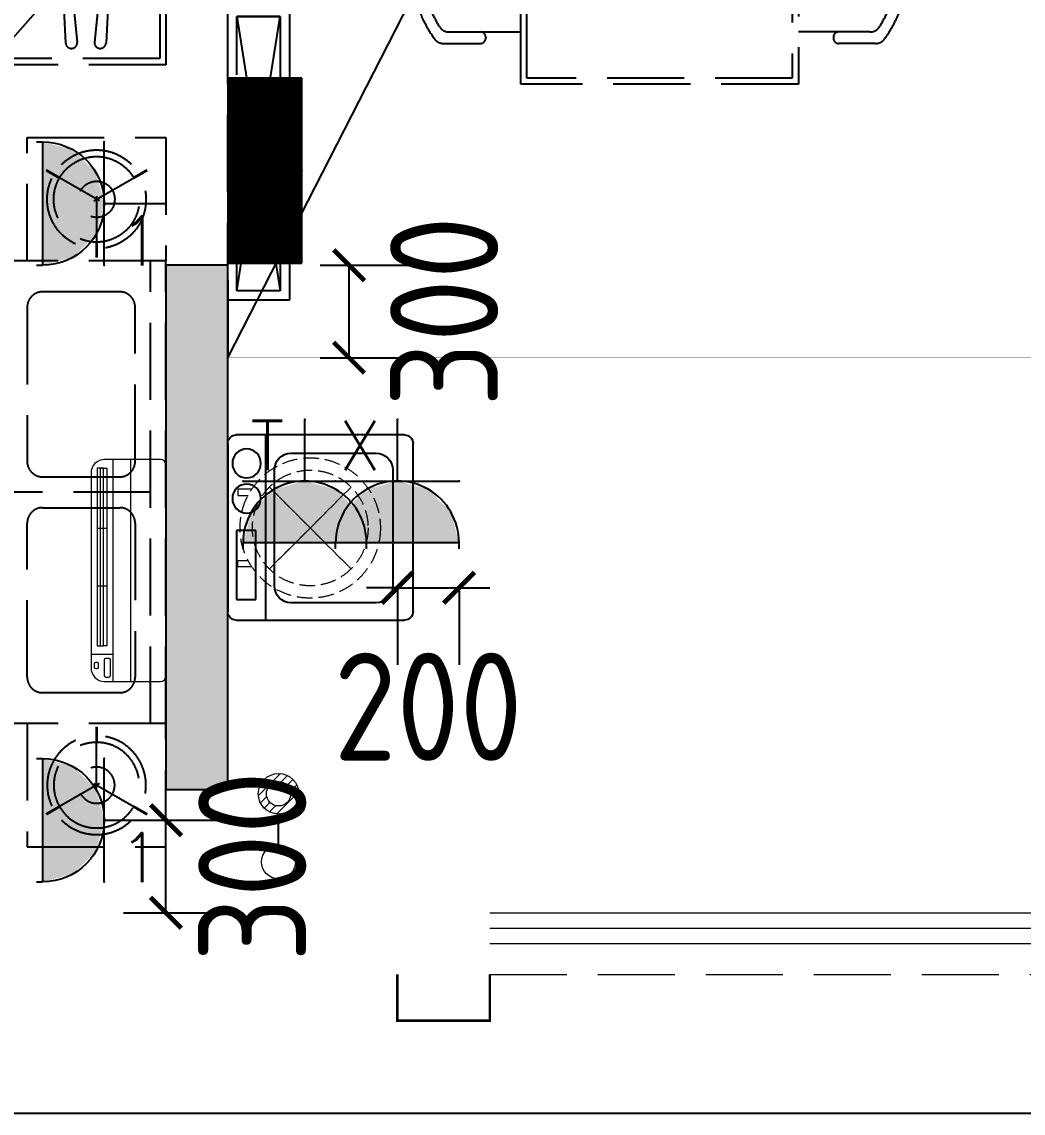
# Model space of a CAD drawing. Extents: x 2803505 to 5851001, y -1372902 to 24339.
# Drawn here: x 3439795 to 3443041, y -770086 to -766547 of the extents above; entities that cross this region are included whole.
import ezdxf
from ezdxf.enums import TextEntityAlignment as Align

# ---------------------------------------------------------------- set-up
doc = ezdxf.new("R2010")
doc.units = 0
doc.header["$LTSCALE"] = 1000
doc.header["$MEASUREMENT"] = 0
for name, pattern in [('$1$DASH', [0.35, 0.25, -0.1]), ('A户型$0$DASH', [0.35, 0.25, -0.1]), ('DASH', [0.35, 0.25, -0.1])]:
    doc.linetypes.add(name, pattern=pattern)
doc.layers.get('0').update_dxf_attribs({"linetype": 'CONTINUOUS'})
doc.layers.get('Defpoints').update_dxf_attribs({"linetype": 'CONTINUOUS'})
for name, color, linetype in [('!!电气', 1, 'CONTINUOUS'), ('5fur', 175, 'CONTINUOUS'), ('COLU', 7, 'CONTINUOUS'), ('EQUIP-插座', 3, 'CONTINUOUS'), ('EQUIP-箱柜', 3, 'CONTINUOUS'), ('LVTRY', 252, 'CONTINUOUS'), ('S-砼墙填充', 251, 'CONTINUOUS'), ('VPIPE-凝结', 150, 'CONTINUOUS'), ('看线', 185, 'CONTINUOUS')]:
    doc.layers.add(name, color=color, linetype=linetype)
for name, color, linetype, lineweight in [('EQUIP_地漏', 7, 'CONTINUOUS', 18), ('VPIPE-废水', 31, 'TG_F', 18), ('WINDOW', 146, 'CONTINUOUS', 20), ('平面-栏杆', 56, 'CONTINUOUS', 15), ('平面-看线', 252, 'CONTINUOUS', 15), ('平面-空调预留孔', 252, 'CONTINUOUS', 15), ('粉刷', 251, 'CONTINUOUS', 9)]:
    doc.layers.add(name, color=color, linetype=linetype, lineweight=lineweight)
doc.styles.add('_TCH_LABEL', font='COMPLEX', dxfattribs={"bigfont": 'GBCBIG'})
doc.styles.add('_TEL_DIM', font='SIMPLEX', dxfattribs={"width": 0.8, "height": 3.5, "bigfont": 'HZTXT'})
doc.styles.get("Standard").update_dxf_attribs({"font": 'gbenor.shx', "bigfont": 'gbcbig.shx'})
doc.styles.add('TG_LINETYPE', font='SIMPLEX', dxfattribs={"width": 0.8, "height": 3, "bigfont": 'HZTXT'})
doc.linetypes.add('TG_F', pattern='A,2,-0.3,["F",TG_LINETYPE,S=0.1,R=0,X=-0.23,Y=-0.15],0', length=2.3)
doc.dimstyles.get("Standard").update_dxf_attribs({"dimscale": 100, "dimtxt": 3.5, "dimasz": 1, "dimexe": 2.5, "dimexo": 3, "dimgap": 1.5, "dimtad": 1, "dimdec": 0, "dimzin": 0, "dimdsep": 46, "dimtxsty": 'Standard', "dimblk": 'ARCHTICK', "dimcen": 0.09, "dimadec": 0, "dimazin": 0, "dimtfac": 1, "dimtdec": 0, "dimtix": 1, "dimtmove": 2, "dimatfit": 3, "dimfxl": 1, "dimtolj": 1, "dimtzin": 0, "dimarcsym": 0})

# ---------------------------------------------------------------- blocks, each defined once
blk = doc.blocks.new('A$C001338C2')
at = {"color": 8}
for p, q in [((844.9999883423079, 303.6000072514144), (54.99998834231155, 303.6000543390692)), ((109.0525457565491, 214.7673082745569), (109.0525510513944, 303.6000511174025)), ((-1.49359439092e-05, 248.6000576173246), (-2.84423585981e-05, 22.0000576172315)), ((899.9999715576414, 22.00000397306576), (899.9999850640525, 248.6000039731589)), ((21.99997024633922, 5.63059293199e-05), (877.9999702463392, 5.2843679441e-06))]:
    blk.add_line(p, q, dxfattribs=at)
at = {"color": 8, "lineweight": 5}
for p, q in [((864.5756734352908, 278.6904651548975), (144.4768629888749, 278.6905080761171)), ((144.4768629888749, 278.6905080761171), (144.4768622188567, 265.7722729386405)), ((387.0097734353949, 278.6904936200444), (144.4768629888749, 278.6905080761171)), ((144.4768629888749, 278.6905080761171), (144.4768614488676, 252.8539829386973)), ((144.4768622188567, 265.7722729386405), (864.5756726653053, 265.772230017421)), ((387.0097711254275, 239.935678482565), (387.0097734353949, 278.6904936200444)), ((864.5756734352908, 278.6904651548975), (622.0427234354138, 278.6904796109884)), ((622.0427234354138, 278.6904796109884), (622.04272112545, 239.935664473509)), ((864.5756718953162, 252.8539400174777), (864.5756734352908, 278.6904651548975)), ((864.5756726653053, 265.772230017421), (864.5756711253525, 239.9356500174181)), ((144.4768606789075, 239.9356929386377), (144.4768614488676, 252.8539829386973)), ((144.4768614488676, 252.8539829386973), (864.5756718953162, 252.8539400174777)), ((864.5756711253525, 239.9356500174181), (144.4768606789075, 239.9356929386377)), ((622.04272112545, 239.935664473509), (387.0097711254275, 239.935678482565)), ((899.9999830474662, 214.7672611304297), (-1.69525337697e-05, 214.7673147745954)), ((899.9999787804518, 143.1781611304468), (-2.12195482163e-05, 143.1782147746126))]:
    blk.add_line(p, q, dxfattribs=at)
at = {"color": 8}
for points in [[(73.08482630450817, 275.0144977724194), (56.77886350143308, 275.0144987443309, -0.414213562373095), (51.27886382925863, 280.5144990721565), (51.27886400034913, 283.3844664433818, -0.414213562373095), (56.77886432817468, 288.8844661155563), (73.08482713124977, 288.8844651436448, -0.4142135623732024), (78.58482680342422, 283.3844648158192), (78.58482663233372, 280.5144974445939, -0.414213562373095)], [(89.24090579471158, 226.3562818807586), (22.19125331861505, 226.3562858772129, -0.414213562372504), (16.6912536464406, 231.8562862050385), (16.69125431894281, 243.1390318179401, -0.414213562373095), (22.19125464676836, 248.6390314901146), (89.24090712286488, 248.6390274936603, -0.414213562373095), (94.74090679503934, 243.1390271658347), (94.74090612253713, 231.8562815529331, -0.414213562373095)]]:
    blk.add_lwpolyline(points, format="xyb", close=True, dxfattribs=at)
for centre, radius, start, end in [((54.99998506405609, 248.6000543390692), 55.0000000000001, 89.99999658490542, 179.9999965849054), ((844.9999850640525, 248.6000072514144), 55.0000000000001, 359.9999965849054, 89.99999658490542), ((21.9999715576414, 22.00005630592932), 22.00000000000004, 179.9999965849054, 269.9999965849054), ((877.9999715576414, 22.00000528436794), 22.00000000000004, 269.9999965849054, 359.9999965849054)]:
    blk.add_arc(centre, radius, start, end, dxfattribs=at)
blk = doc.blocks.new('RECTANG')
for p, q in [((1.00000000000004, 1.00000000000004), (0, 1.00000000000004)), ((0, 1.00000000000004), (0, 0)), ((1.00000000000004, 0), (1.00000000000004, 1.00000000000004)), ((0, 0), (1.00000000000004, 0))]:
    blk.add_line(p, q)
blk = doc.blocks.new('洗衣机')
at = {"layer": 'LVTRY'}
for p, q in [((3790993.746954995, 243444.5237557961), (3790993.746954995, 242899.1124234381)), ((3791567.361739737, 243472.1311109139), (3791020.978428917, 243472.1311109139)), ((3791116.547650196, 243472.1311109139), (3791116.547650196, 242871.5050683203)), ((3791594.59321366, 242899.1124234381), (3791594.59321366, 243444.5237557961)), ((3791198.977629842, 243412.6941587822), (3791474.884451542, 243412.6941587822)), ((3791145.054954439, 242982.4807401235), (3791145.054954439, 243358.0271784722)), ((3791528.807126945, 243358.0271784722), (3791528.807126945, 242982.4807401235)), ((3791474.884451542, 242927.8137598135), (3791198.977629842, 242927.8137598135)), ((3791020.978428917, 242871.5050683203), (3791567.361739737, 242871.5050683203))]:
    blk.add_line(p, q, dxfattribs=at)
at = {"layer": 'LVTRY', "extrusion": (0, 0, -1)}
for centre, major_axis, ratio, start_param, end_param in [((3791020.978428917, 243444.5237557961), (-1.908531711022078e-08, 27.60735511779785), 0.9863847444471043, -1.570796326112996, 7.008549296472211e-10), ((3791567.361739737, 243444.5237557961), (-5.264563262736361e-09, 27.60735511779785), 0.9863847444471043, 1.933262439024475e-10, 1.570796326982994), ((3791055.147302595, 243379.8474220779), (-1.532403957494624e-08, 46.92390957762836), 0.9863847444493448, 3.141592653920872, 9.424777961100459), ((3791198.977629842, 243358.0271784722), (4.764609934498854e-09, 54.66698031005217), 0.9863847444472746, 4.712388980298719, 6.283185307091227), ((3791474.884451542, 243358.0271784722), (-4.76474120185596e-09, 54.66698031005217), 0.9863847444472746, 8.836242848531128e-11, 1.57079632688087), ((3791055.147302595, 243265.6659087724), (-1.532403957494624e-08, 46.92390957762836), 0.9863847444493448, 3.141592653920872, 9.424777961100459), ((3791198.977629842, 242982.4807401235), (-6.265914279833452e-09, 54.66698031005218), 0.9863847444472746, 3.141592653705994, 4.712388980497749), ((3791474.884451542, 242982.4807401235), (6.265651745155644e-09, 54.66698031005217), 0.986384744447275, 1.570796326681842, 3.141592653473596), ((3791020.978428917, 242899.1124234381), (1.908525212675288e-08, 27.60735511779785), 0.9863847444471043, 3.14159265288894, 4.712388979702792), ((3791567.361739737, 242899.1124234381), (5.264433297526799e-09, 27.60735511779784), 0.9863847444471044, 1.570796326606803, 3.141592653396471)]:
    blk.add_ellipse(centre, major_axis=major_axis, ratio=ratio, start_param=start_param, end_param=end_param, dxfattribs=at)
at = {"layer": 'LVTRY', "xscale": 63.25620569481588, "yscale": 224.5369532744355, "zscale": 64.12934308941763, "rotation": 180}
blk.add_blockref('RECTANG', (3791085.200501846, 243162.4333077016), dxfattribs=at)
blk = doc.blocks.new('$TwtSys$00000543')
at = {"color": 252}
for p, q in [((-93.61191613507253, -8.532828222891112), (8.532828222720127, 93.61191613524352)), ((12.46562189858378, 55.00516585458899), (41.70321270589193, 84.24275666206813)), ((39.88082245889382, 39.88082245889382), (66.46803743171768, 66.46803743154669)), ((-8.532828222720127, -93.61191613524352), (93.6119161354145, 8.532828222891112)), ((55.00516585475998, 12.46562189841279), (84.24275666206813, 41.70321270589193)), ((-84.24275666206813, -41.70321270589193), (-55.00516585475998, -12.46562189841279)), ((-66.46803743308556, -66.46803743308556), (-39.88082245889382, -39.88082245889382)), ((-41.70321270589193, -84.24275666206813), (-12.46562189824181, -55.00516585458899))]:
    blk.add_line(p, q, dxfattribs=at)
for radius in [94, 56.4]:
    blk.add_circle((0, 0), radius, dxfattribs=at)
blk = doc.blocks.new('dnfhfn')
at = {"color": 252, "linetype": '$1$DASH', "ltscale": 0.2}
for p, q in [((101.8984962723892, 462.7393775836269, -2.359636360997379e-09), (121.8984962723892, 462.7393775836269, -2.359636360997379e-09)), ((101.8984962723892, 417.1853479389541, -2.359636360997379e-09), (101.8984962723892, 462.7393775836269, -2.359636360997379e-09)), ((121.8984962723892, 462.7393775836269, -2.359636360997379e-09), (121.8984962723892, 429.0058331504954, -2.359636360997379e-09)), ((353.1017998967993, 462.7393775836269, -2.359636360997379e-09), (333.1017998967993, 462.7393775836269, -2.359636360997379e-09)), ((333.1017998967993, 462.7393775836269, -2.359636360997379e-09), (333.1017998967993, 429.0058331504954, -2.359636360997379e-09)), ((353.1017998967993, 417.1853479389541, -2.359636360997379e-09), (353.1017998967993, 462.7393775836269, -2.359636360997379e-09))]:
    blk.add_line(p, q, dxfattribs=at)
at = {"color": 252, "linetype": '$1$DASH', "ltscale": 0.2, "elevation": -2.359636360997379e-09}
for points in [[(94.91774319857359, 360.0825529289432), (94.91774319857359, 360.0825529289432), (360.0827860850841, 94.91750992601737), (360.0827860850841, 94.91750992601737)], [(360.0827861726284, 360.0825529010035), (94.91774310916662, 94.91750995395705), (94.91774310916662, 94.91750995395705), (360.0827861726284, 360.0825529010035)]]:
    blk.add_lwpolyline(points, close=True, dxfattribs=at)
at = {"color": 252, "linetype": '$1$DASH', "ltscale": 0.2}
for radius in [227.5000000426377, 187.5000000426377]:
    blk.add_circle((227.5002646408975, 227.5000314274803, -2.359636360997379e-09), radius, dxfattribs=at)
blk = doc.blocks.new('dfgdfgsf')
at = {"layer": '5fur', "color": 252, "linetype": 'A户型$0$DASH'}
for p, q in [((2091054.022614687, -1254062.702910487), (2091066.273721943, -1254291.649048288)), ((2091080.039371488, -1254060.649655245), (2091103.853329236, -1254288.6832472)), ((2091183.400468555, -1254060.649655245), (2091159.586510807, -1254288.6832472)), ((2091209.417225355, -1254062.702910487), (2091197.1661181, -1254291.649048288)), ((2092309.426789955, -1254255.793599892), (2092541.574587486, -1254255.793599892)), ((2092428.013266368, -1254272.353599892), (2092428.013266368, -1254276.033599892)), ((2093673.722385016, -1254255.793599892), (2093441.574587486, -1254255.793599892)), ((2093555.135908604, -1254272.353599892), (2093555.135908604, -1254276.033599892)), ((2092291.533499984, -1254293.10368173), (2092411.453266368, -1254293.10368173)), ((2093691.615674988, -1254293.10368173), (2093571.695908604, -1254293.10368173)), ((2090941.574587254, -1254998.492976898), (2090941.574587254, -1254598.492976898)), ((2090941.574587254, -1254598.492976898), (2091391.574587254, -1254598.492976898)), ((2091391.574587254, -1254598.492976898), (2091391.574587254, -1254998.492976898)), ((2091175.822544973, -1254803.832287776), (2091002.879944764, -1254703.983830991)), ((2091157.326629535, -1254803.832287776), (2091330.269229745, -1254703.983830991)), ((2091166.574587254, -1254787.814355141), (2091166.574587254, -1254987.511268711)), ((2091391.574587254, -1254998.492976898), (2089366.739680178, -1254998.492976898)), ((2091391.574587254, -1254998.492976898), (2090941.574587254, -1254998.492976898)), ((2091341.574587254, -1256498.492976899), (2091341.574587254, -1254998.492976898)), ((2091391.574587254, -1256498.492976899), (2091391.574587254, -1254998.492976898)), ((2091341.576148126, -1255748.492976886), (2088341.574587415, -1255748.492976886)), ((2091391.574587254, -1256498.492976898), (2089366.739680178, -1256498.492976898)), ((2091391.574587254, -1256498.492976898), (2089366.739680178, -1256498.492976898)), ((2091391.574587281, -1256498.492976898), (2090941.574587281, -1256498.492976898)), ((2090941.574587281, -1256498.492976898), (2090941.574587281, -1256898.492976898)), ((2091391.574587281, -1256898.492976898), (2091391.574587281, -1256498.492976898)), ((2091166.574587281, -1256709.171598655), (2091166.574587281, -1256509.474685085)), ((2091175.822545, -1256693.15366602), (2091002.879944791, -1256793.002122805)), ((2091157.326629562, -1256693.15366602), (2091330.269229772, -1256793.002122805)), ((2090941.574587281, -1256898.492976898), (2091391.574587281, -1256898.492976898))]:
    blk.add_line(p, q, dxfattribs=at)
for points in [[(2092541.574587486, -1252205.039727125), (2093441.574587486, -1252205.039727125), (2093441.574587486, -1254425.039727125), (2092541.574587486, -1254425.039727125)], [(2092561.574587486, -1252225.039727125), (2093421.574587486, -1252225.039727125), (2093421.574587486, -1254405.039727125), (2092561.574587486, -1254405.039727125)], [(2089491.574584608, -1254362.189162448), (2089491.574584608, -1253762.18916243), (2091391.574587578, -1253762.18916243), (2091391.574587578, -1254362.189162448)], [(2089511.574584608, -1254342.189162448), (2089511.574584608, -1253782.18916243), (2091371.574587578, -1253782.18916243), (2091371.574587578, -1254342.189162448)], [(2091591.540163037, -1255125.039605072), (2091591.540163037, -1254175.039719756), (2091791.540163053, -1254175.039719756), (2091791.540163053, -1255125.039605072)], [(2091621.540163037, -1255095.039605072), (2091621.540163037, -1254205.039719756), (2091761.540163053, -1254205.039719756), (2091761.540163053, -1255095.039605072)]]:
    blk.add_lwpolyline(points, close=True, dxfattribs=at)
blk.add_lwpolyline([(2091621.540163037, -1255095.039605072), (2091761.540163053, -1254205.039719756), (2091621.540163037, -1254205.039719756), (2091761.540163053, -1255095.039605072)], dxfattribs=at)
for points, const_width in [([(2091046.351137544, -1254729.081935845), (2091002.879944763, -1254703.983830991)], 8.888888888888888), ([(2091286.798036963, -1254729.081935845), (2091330.269229744, -1254703.983830991)], 8.88888888888889), ([(2091166.574587254, -1254937.315059004), (2091166.574587254, -1254987.511268711)], 8.88888888888889), ([(2091166.574587281, -1256559.670894793), (2091166.574587281, -1256509.474685085)], 8.88888888888889), ([(2091046.351137571, -1256767.904017951), (2091002.87994479, -1256793.002122805)], 8.888888888888888), ([(2091286.79803699, -1256767.904017951), (2091330.269229771, -1256793.002122805)], 8.88888888888889)]:
    blk.add_lwpolyline(points, dxfattribs=dict(at, const_width=const_width))
for points in [[(2091241.574587254, -1255098.492976899), (2090991.574587254, -1255098.492976899, 0.4142135623731003), (2090941.574587254, -1255148.492976899), (2090941.574587254, -1255648.492976899, 0.4142135623730904), (2090991.574587254, -1255698.492976899), (2091241.574587254, -1255698.492976899, 0.4142135623730999), (2091291.574587254, -1255648.492976899), (2091291.574587254, -1255148.492976899, 0.4142135623730897)], [(2091241.574587254, -1256398.492976898), (2090991.574587254, -1256398.492976898, -0.4142135623731003), (2090941.574587254, -1256348.492976898), (2090941.574587254, -1255848.492976899, -0.4142135623730904), (2090991.574587254, -1255798.492976899), (2091241.574587254, -1255798.492976899, -0.4142135623730999), (2091291.574587254, -1255848.492976899), (2091291.574587254, -1256348.492976898, -0.4142135623730897)]]:
    blk.add_lwpolyline(points, format="xyb", close=True, dxfattribs=at)
for centre, radius, start, end in [((2092616.821769427, -1254027.35031722), 434.5839883125198, 144.4004392201456, 215.1397063772666), ((2093366.327405545, -1254027.35031722), 434.5839883125198, 324.8602936227334, 35.59956077985439), ((2092616.821769427, -1254027.35031722), 399.0413852635766, 147.4766363576821, 211.941192266566), ((2093366.327405545, -1254027.35031722), 399.0413852635766, 328.058807733434, 32.52336364231787), ((2092309.426789955, -1254218.993599892), 36.8, 211.941192266566, 270), ((2093673.722385016, -1254218.993599892), 36.8, 270, 328.058807733434), ((2092411.453266368, -1254272.353599892), 16.56, 0, 90), ((2092410.549405145, -1254275.659208315), 17.46787387877194, 272.9660490639689, 358.7718768726169), ((2093571.695908604, -1254272.353599892), 16.56, 90, 180), ((2093572.599769826, -1254275.659208315), 17.46787387877194, 181.2281231273831, 267.033950936031), ((2091085.06352559, -1254290.166147745), 18.84219772992773, 184.512458059346, 4.512458059346007), ((2091178.376314453, -1254290.166147745), 18.84219772992773, 175.487541940654, 355.4875419406532), ((2092291.533499984, -1254256.30368173), 36.8, 215.1397063772666, 270), ((2093691.615674988, -1254256.30368173), 36.8, 270, 324.8602936227334)]:
    blk.add_arc(centre, radius, start, end, dxfattribs=at)
for major_axis, ratio, start_param, end_param in [((-113.2638872716998, 113.2638872716998), 0.9999999999997511, 4.712388980384682, 10.99557428756427), ((-98.16203563551878, 98.16203563551878), 0.999999999998388, 4.712388980384681, 10.99557428756427), ((-41.53009199966709, 41.53009199966709), 0.9999999999975253, 4.71238898038469, 10.99557428756428)]:
    blk.add_ellipse((2091166.574587254, -1254798.492976898), major_axis=major_axis, ratio=ratio, start_param=start_param, end_param=end_param, dxfattribs=at)
at = {"layer": '5fur', "color": 252, "linetype": 'A户型$0$DASH', "extrusion": (0, 0, -1)}
for major_axis, ratio, start_param, end_param in [((-113.2638872716998, -113.2638872716998), 0.9999999999997511, 4.712388980384682, 10.99557428756427), ((-98.16203563551879, -98.16203563551876), 0.999999999998388, 4.712388980384681, 10.99557428756427), ((-41.53009199966709, -41.53009199966709), 0.9999999999975253, 4.71238898038469, 10.99557428756428)]:
    blk.add_ellipse((2091166.574587281, -1256698.492976898), major_axis=major_axis, ratio=ratio, start_param=start_param, end_param=end_param, dxfattribs=at)
blk = doc.blocks.new('GDGDGRD')
at = {"layer": 'S-砼墙填充'}
h = blk.add_hatch(color=252, dxfattribs=at)
h.dxf.hatch_style = 1
h.paths.add_polyline_path([(436416.5442748284, 288315.3630931432), (436416.5442743464, 288565.3638601754), (436416.5442743464, 288765.3638601754), (436416.5442741448, 288515.3630931432), (436416.5442745481, 288815.3646272075), (436216.5442748922, 288815.3646272075), (436216.544275146, 287115.363093024), (436416.5442748205, 287115.363093024)])
at = {"layer": 'COLU', "color": 252}
blk.add_lwpolyline([(436416.5442748284, 288315.3630931432), (436416.5442743464, 288565.3638601754), (436416.5442743464, 288765.3638601754), (436416.5442741448, 288515.3630931432), (436416.5442745481, 288815.3646272075), (436216.5442748922, 288815.3646272075), (436216.544275146, 287115.363093024), (436416.5442748205, 287115.363093024), (436416.5442748284, 288315.3630931432)], close=True, dxfattribs=at)
blk = doc.blocks.new('A$C100F5A36')
at = {"color": 252, "const_width": 8}
blk.add_lwpolyline([(28452.46589628328, -18982.4004392249), (28452.46589628328, -19132.4004392249), (28152.46589628328, -19132.4004392249), (28152.46589627955, -18982.39992552157)], dxfattribs=at)
at = {"layer": 'VPIPE-凝结', "color": 252, "ltscale": 0.1}
blk.add_lwpolyline([(27767.44824678916, -18562.39992477116), (27767.44824678916, -18462.39992477116)], dxfattribs=at)
at = {"layer": 'VPIPE-废水', "color": 252}
blk.add_circle((27767.44824678916, -18617.39992477116), 55, dxfattribs=at)
at = {"layer": '平面-栏杆', "color": 252}
for points in [[(28452.46590083651, -18832.39992489642), (33102.46590083279, -18832.39992643753)], [(28452.46590083651, -18882.39992489549), (33102.46590083279, -18882.39992643753)]]:
    blk.add_lwpolyline(points, dxfattribs=at)
at = {"layer": '平面-看线', "color": 252}
blk.add_lwpolyline([(28452.46590083651, -18782.39992489712), (33102.46590083279, -18782.39992643776)], dxfattribs=at)
at = {"layer": '平面-看线', "color": 252, "linetype": 'DASH'}
blk.add_lwpolyline([(28452.46590083651, -18982.3999248941), (33102.46591905132, -18982.3990503177)], dxfattribs=at)
at = {"layer": '看线', "color": 252}
blk.add_lwpolyline([(14202.46591712767, -18232.39991673001), (14202.46592108952, -19432.39991605002), (34552.46690135682, -19432.39991605002), (34552.46170119429, -17932.39991721977), (36802.46589077916, -17932.39992461284)], dxfattribs=at)
at = {"color": 252}
blk.add_blockref('GDGDGRD', (-408814.112811693, -305497.7630110036), dxfattribs=at)
at = {"layer": 'EQUIP_地漏', "color": 252, "xscale": 0.7000000000000001, "yscale": 0.7000000000000001, "zscale": 0.7000000000000001}
blk.add_blockref('$TwtSys$00000543', (27767.44824678916, -18396.59992477123), dxfattribs=at)
at = {"layer": 'WINDOW', "color": 252}
blk.add_blockref('dfgdfgsf', (-2063989.108700188, 1238329.789241821), dxfattribs=at)
at = {"layer": '平面-空调预留孔', "color": 252, "rotation": 89.99999999999304}
blk.add_blockref('dnfhfn', (28097.56261111097, -17762.05340882693, 2.359636360997379e-09), dxfattribs=at)
at = {"layer": '平面-空调预留孔', "color": 252, "xscale": 0.800000000046565, "yscale": 0.800000000046565, "zscale": 0.800000000046565, "rotation": 90.00000023343011}
blk.add_blockref('A$C001338C2', (27402.27455887524, -18032.39988764166), dxfattribs=at)
at = {"layer": '粉刷', "color": 252}
blk.add_blockref('洗衣机', (-3763391.281049435, -260704.8010990142), dxfattribs=at)
blk = doc.blocks.new('*X8')
at = {"color": 0}
for p, q in [((-250, 32.84271247461896), (-82.84271247461896, 200)), ((-250, 68.19805153394634), (-118.1980515339463, 200)), ((-250, 103.5533905932737), (-153.5533905932737, 200)), ((-250, 138.9087296526011), (-188.9087296526011, 200)), ((-250, 174.2640687119285), (-224.2640687119285, 200)), ((-247.4873734152916, 0), (-47.48737341529158, 200)), ((-212.1320343559642, 0), (-12.13203435596424, 200)), ((-176.7766952966369, 0), (23.22330470336314, 200)), ((-141.4213562373095, 0), (58.57864376269053, 200)), ((-106.0660171779821, 0), (93.93398282201788, 200)), ((-70.71067811865474, 0), (129.2893218813453, 200)), ((-35.35533905932737, 0), (164.6446609406726, 200)), ((0, 0), (200, 200)), ((35.35533905932737, 0), (235.3553390593274, 200)), ((70.71067811865474, 0), (250, 179.2893218813453)), ((106.0660171779821, 0), (250, 143.9339828220179)), ((141.4213562373095, 0), (250, 108.5786437626905)), ((176.7766952966369, 0), (250, 73.22330470336315)), ((212.1320343559642, 0), (250, 37.86796564403577)), ((247.4873734152916, 0), (250, 2.512626584708425))]:
    blk.add_line(p, q, dxfattribs=at)
blk = doc.blocks.new('$equip$00001421')
for p, q in [((0.75, 0.5999999999985448), (-0.75, 0.5999999999985448)), ((-0.75, 0.5999999999985448), (-0.75, 0)), ((0.75, 0), (0.75, 0.5999999999985448)), ((-0.75, 0), (0.75, 0))]:
    blk.add_line(p, q)
at = {"const_width": 0.6000000000000001}
blk.add_lwpolyline([(-0.75, 0.2999999999992724), (0.75, 0.2999999999992724)], dxfattribs=at)
for p in [(0, 0.5999999999985448), (-0.75, 0.2999999999992724), (0.75, 0.2999999999992724), (0, 0)]:
    blk.add_point(p)
at = {"xscale": 0.00300000000061118, "yscale": 0.00300000000061118, "zscale": 0.00300000000061118}
blk.add_blockref('*X8', (0, 0), dxfattribs=at)
at = {"style": '_TCH_LABEL', "flags": 9}
blk.add_attdef('A', (0, 0), '', height=2e-05, dxfattribs=at)
blk = doc.blocks.new('_ArchTick')
at = {"color": 0, "linetype": 'ByBlock', "const_width": 0.15}
blk.add_lwpolyline([(-0.5, -0.5), (0.5, 0.5)], dxfattribs=at)
blk = doc.blocks.new('*D443')
at = {"layer": '!!电气', "color": 0, "lineweight": -2, "transparency": 16777216}
for p, q in [((3440124.097873601, -769135.9750407203), (3440512.085880636, -769135.9750407203)), ((3440262.085880636, -769435.9750407203), (3440262.085880636, -769135.9750407203)), ((3440124.097873601, -769435.9750407203), (3440512.085880636, -769435.9750407203))]:
    blk.add_line(p, q, dxfattribs=at)
at = {"layer": 'Defpoints', "color": 0, "transparency": 16777216}
for p in [(3439824.097873601, -769135.9750407203), (3440262.085880636, -769135.9750407203), (3439824.097873601, -769435.9750407203)]:
    blk.add_point(p, dxfattribs=at)
at = {"layer": '!!电气', "color": 0, "lineweight": -2, "transparency": 16777216, "xscale": 100, "yscale": 100, "zscale": 100}
for p, rotation in [((3440262.085880636, -769135.9750407203), 90), ((3440262.085880636, -769435.9750407203), 270)]:
    blk.add_blockref('_ArchTick', p, dxfattribs=dict(at, rotation=rotation))
at = {"layer": '!!电气', "color": 0, "transparency": 16777216, "insert": (3440541.904334527, -769285.9750407196), "char_height": 350, "attachment_point": 5, "rotation": 90}
blk.add_mtext('\\A1;300', dxfattribs=at)
blk = doc.blocks.new('$equip$00001764')
for p, q in [((-0.5, 1.049999999999272), (-0.5, 1)), ((-0.5, 1), (0.5, 1)), ((0.5, 1.049999999999272), (0.5, 1)), ((0.5, 0.5), (-0.5, 0.5)), ((0, 0.5), (0, 0))]:
    blk.add_line(p, q)
blk.add_arc((0, 1), 0.500000000000025, 180, 0)
for p in [(-0.5, 0.5), (0.5, 0.5), (0, 0)]:
    blk.add_point(p)
for points in [[(0.4330127018911298, 0.75), (-0.4330127018911298, 0.75), (0.5, 1), (-0.5, 1)], [(0.25, 0.5669872981052322), (-0.25, 0.5669872981052322), (0.4330127018911298, 0.75), (-0.4330127018911298, 0.75)], [(0, 0.5), (0, 0.5), (0.25, 0.5669872981052322), (-0.25, 0.5669872981052322)]]:
    blk.add_solid(points)
at = {"color": 7, "style": '_TEL_DIM'}
blk.add_attdef('$TEXT$', text='', height=0.4, dxfattribs=at).set_placement((0.3030595533709857, 0.2110205339395179), align=Align.MIDDLE_CENTER)
at = {"color": 7, "style": '_TEL_DIM', "flags": 1}
blk.add_attdef('A', text='', height=2e-05, dxfattribs=at).set_placement((0, 0), align=Align.MIDDLE_CENTER)
blk = doc.blocks.new('*D447')
at = {"layer": '!!电气', "color": 0, "lineweight": -2, "transparency": 16777216}
for p, q in [((3440762.126767687, -767335.9734992476), (3441105.532559523, -767335.9734992476)), ((3440855.532559523, -767635.9750333119), (3440855.532559523, -767335.9734992476)), ((3440762.092329462, -767635.9750333119), (3441105.532559523, -767635.9750333119))]:
    blk.add_line(p, q, dxfattribs=at)
at = {"layer": 'Defpoints', "color": 0, "transparency": 16777216}
for p in [(3440462.126767687, -767335.9734992476), (3440855.532559523, -767335.9734992476), (3440462.092329462, -767635.9750333119)]:
    blk.add_point(p, dxfattribs=at)
at = {"layer": '!!电气', "color": 0, "lineweight": -2, "transparency": 16777216, "xscale": 100, "yscale": 100, "zscale": 100}
for p, rotation in [((3440855.532559523, -767335.9734992476), 90), ((3440855.532559523, -767635.9750333119), 270)]:
    blk.add_blockref('_ArchTick', p, dxfattribs=dict(at, rotation=rotation))
at = {"layer": '!!电气', "color": 0, "transparency": 16777216, "insert": (3441163.937136955, -767485.974266279), "char_height": 350, "attachment_point": 5, "rotation": 90}
blk.add_mtext('\\A1;300', dxfattribs=at)
blk = doc.blocks.new('*D434')
at = {"layer": '!!电气', "color": 0, "lineweight": -2, "transparency": 16777216}
for p, q in [((3441012.115351369, -768382.2517994668), (3440912.115351369, -768382.2517994668)), ((3441012.115351369, -768382.2517994668), (3441212.115351369, -768382.2517994668)), ((3441012.115351369, -768388.3953028719), (3441012.115351369, -768632.2517994668)), ((3441212.115351369, -768382.2517994668), (3441312.115351369, -768382.2517994668)), ((3441212.115351369, -768388.3953028719), (3441212.115351369, -768632.2517994668))]:
    blk.add_line(p, q, dxfattribs=at)
at = {"layer": 'Defpoints', "color": 0, "transparency": 16777216}
for p in [(3441012.115351369, -768088.3953028719), (3441212.115351369, -768088.3953028719), (3441212.115351369, -768382.2517994668)]:
    blk.add_point(p, dxfattribs=at)
at = {"layer": '!!电气', "color": 0, "lineweight": -2, "transparency": 16777216, "xscale": 100, "yscale": 100, "zscale": 100}
blk.add_blockref('_ArchTick', (3441012.115351369, -768382.2517994668), dxfattribs=at)
at = {"layer": '!!电气', "color": 0, "lineweight": -2, "transparency": 16777216, "xscale": 100, "yscale": 100, "zscale": 100, "rotation": 180}
blk.add_blockref('_ArchTick', (3441212.115351369, -768382.2517994668), dxfattribs=at)
at = {"layer": '!!电气', "color": 0, "transparency": 16777216, "insert": (3441112.115351369, -768767.8701903287), "char_height": 350, "attachment_point": 5}
blk.add_mtext('\\A1;200', dxfattribs=at)

msp = doc.modelspace()

# ---------------------------------------------------------------- block references
at = {"layer": '!!电气'}
msp.add_blockref('A$C100F5A36', (3412859.66086701, -750653.5751154518), dxfattribs=at)

# ---------------------------------------------------------------- next in the draw order: linework, layer by layer
at = {"layer": '!!电气', "color": 1}
for points in [[(3440462.092329462, -767635.975033114), (3442662.127519795, -763335.9750404262), (3442662.127520273, -763335.9750394898), (3446712.138178937, -767635.9750338183)], [(3437262.126764937, -769435.9750400952), (3440262.126767856, -766035.9750256306)]]:
    msp.add_lwpolyline(points, dxfattribs=at)

# ---------------------------------------------------------------- next in the draw order: block references
at = {"layer": 'EQUIP-插座', "color": 4}
ref = msp.add_blockref('$equip$00001764', (3440262.106164356, -767135.9285518248), dxfattribs=dict(at, xscale=-400, yscale=400, zscale=400, rotation=90))
ref.add_attrib('$TEXT$', '1', dxfattribs={"layer": '0', "color": 7, "height": 160, "style": '_TEL_DIM'}).set_placement((3440177.697950779, -767257.1523731733), align=Align.MIDDLE_CENTER)
at = {"layer": 'EQUIP-插座'}
ref = msp.add_blockref('$equip$00001764', (3440712.082332411, -767835.9750331182), dxfattribs=dict(at, xscale=400, yscale=400, zscale=400, rotation=179.9999999989256))
ref.add_attrib('$TEXT$', 'T', dxfattribs={"layer": '0', "color": 7, "height": 160, "style": '_TEL_DIM'}).set_placement((3440590.858511061, -767920.3832466917), align=Align.MIDDLE_CENTER)
ref = msp.add_blockref('$equip$00001764', (3441012.115351376, -767835.9750331182), dxfattribs=dict(at, xscale=400, yscale=400, zscale=400, rotation=179.9999999989256))
ref.add_attrib('$TEXT$', 'X', dxfattribs={"layer": '0', "color": 7, "height": 160, "style": '_TEL_DIM'}).set_placement((3440890.891530027, -767920.3832466917), align=Align.MIDDLE_CENTER)
at = {"layer": 'EQUIP-插座', "color": 4}
ref = msp.add_blockref('$equip$00001764', (3440262.128471368, -769135.944265719), dxfattribs=dict(at, xscale=-400, yscale=400, zscale=400, rotation=90))
ref.add_attrib('$TEXT$', '1', dxfattribs={"layer": '0', "color": 7, "height": 160, "style": '_TEL_DIM'}).set_placement((3440177.720257793, -769257.1680870675), align=Align.MIDDLE_CENTER)
at = {"layer": 'EQUIP-箱柜', "color": 2, "xscale": 400, "yscale": 400, "zscale": 400, "rotation": 269.9999999997592}
msp.add_blockref('$equip$00001421', (3440462.09232986, -767029.7561961666), dxfattribs=at)

# ---------------------------------------------------------------- next in the draw order: dimensions: what is measured, and where the dimension line sits
at = {"layer": '!!电气', "color": 1}
for base, p1, p2, picture, middle in [((3440855.532559523, -767335.9734992476), (3440462.092329462, -767635.9750333119), (3440462.126767687, -767335.9734992476), '*D447', (3441163.937136955, -767485.974266279)), ((3440262.085880636, -769135.9750407203), (3439824.097873601, -769435.9750407203), (3439824.097873601, -769135.9750407203), '*D443', (3440541.904334527, -769285.9750407196))]:
    dim = msp.add_linear_dim(base=base, p1=p1, p2=p2, angle=90, dimstyle='Standard', override={"dimzin": 8}, dxfattribs=at)
    dim.commit()
    dim.dimension.update_dxf_attribs({"geometry": picture, "text_midpoint": middle, "dimtype": 128})
at = {"layer": '!!电气'}
dim = msp.add_linear_dim(base=(3441212.115351369, -768382.2517994668), p1=(3441012.115351369, -768088.3953028719), p2=(3441212.115351369, -768088.3953028719), dimstyle='Standard', override={"dimzin": 8}, dxfattribs=at)
dim.commit()
dim.dimension.update_dxf_attribs({"geometry": '*D434', "text_midpoint": (3441112.115351369, -768767.8701903287), "dimtype": 128})

doc.saveas('drawing.dxf')
